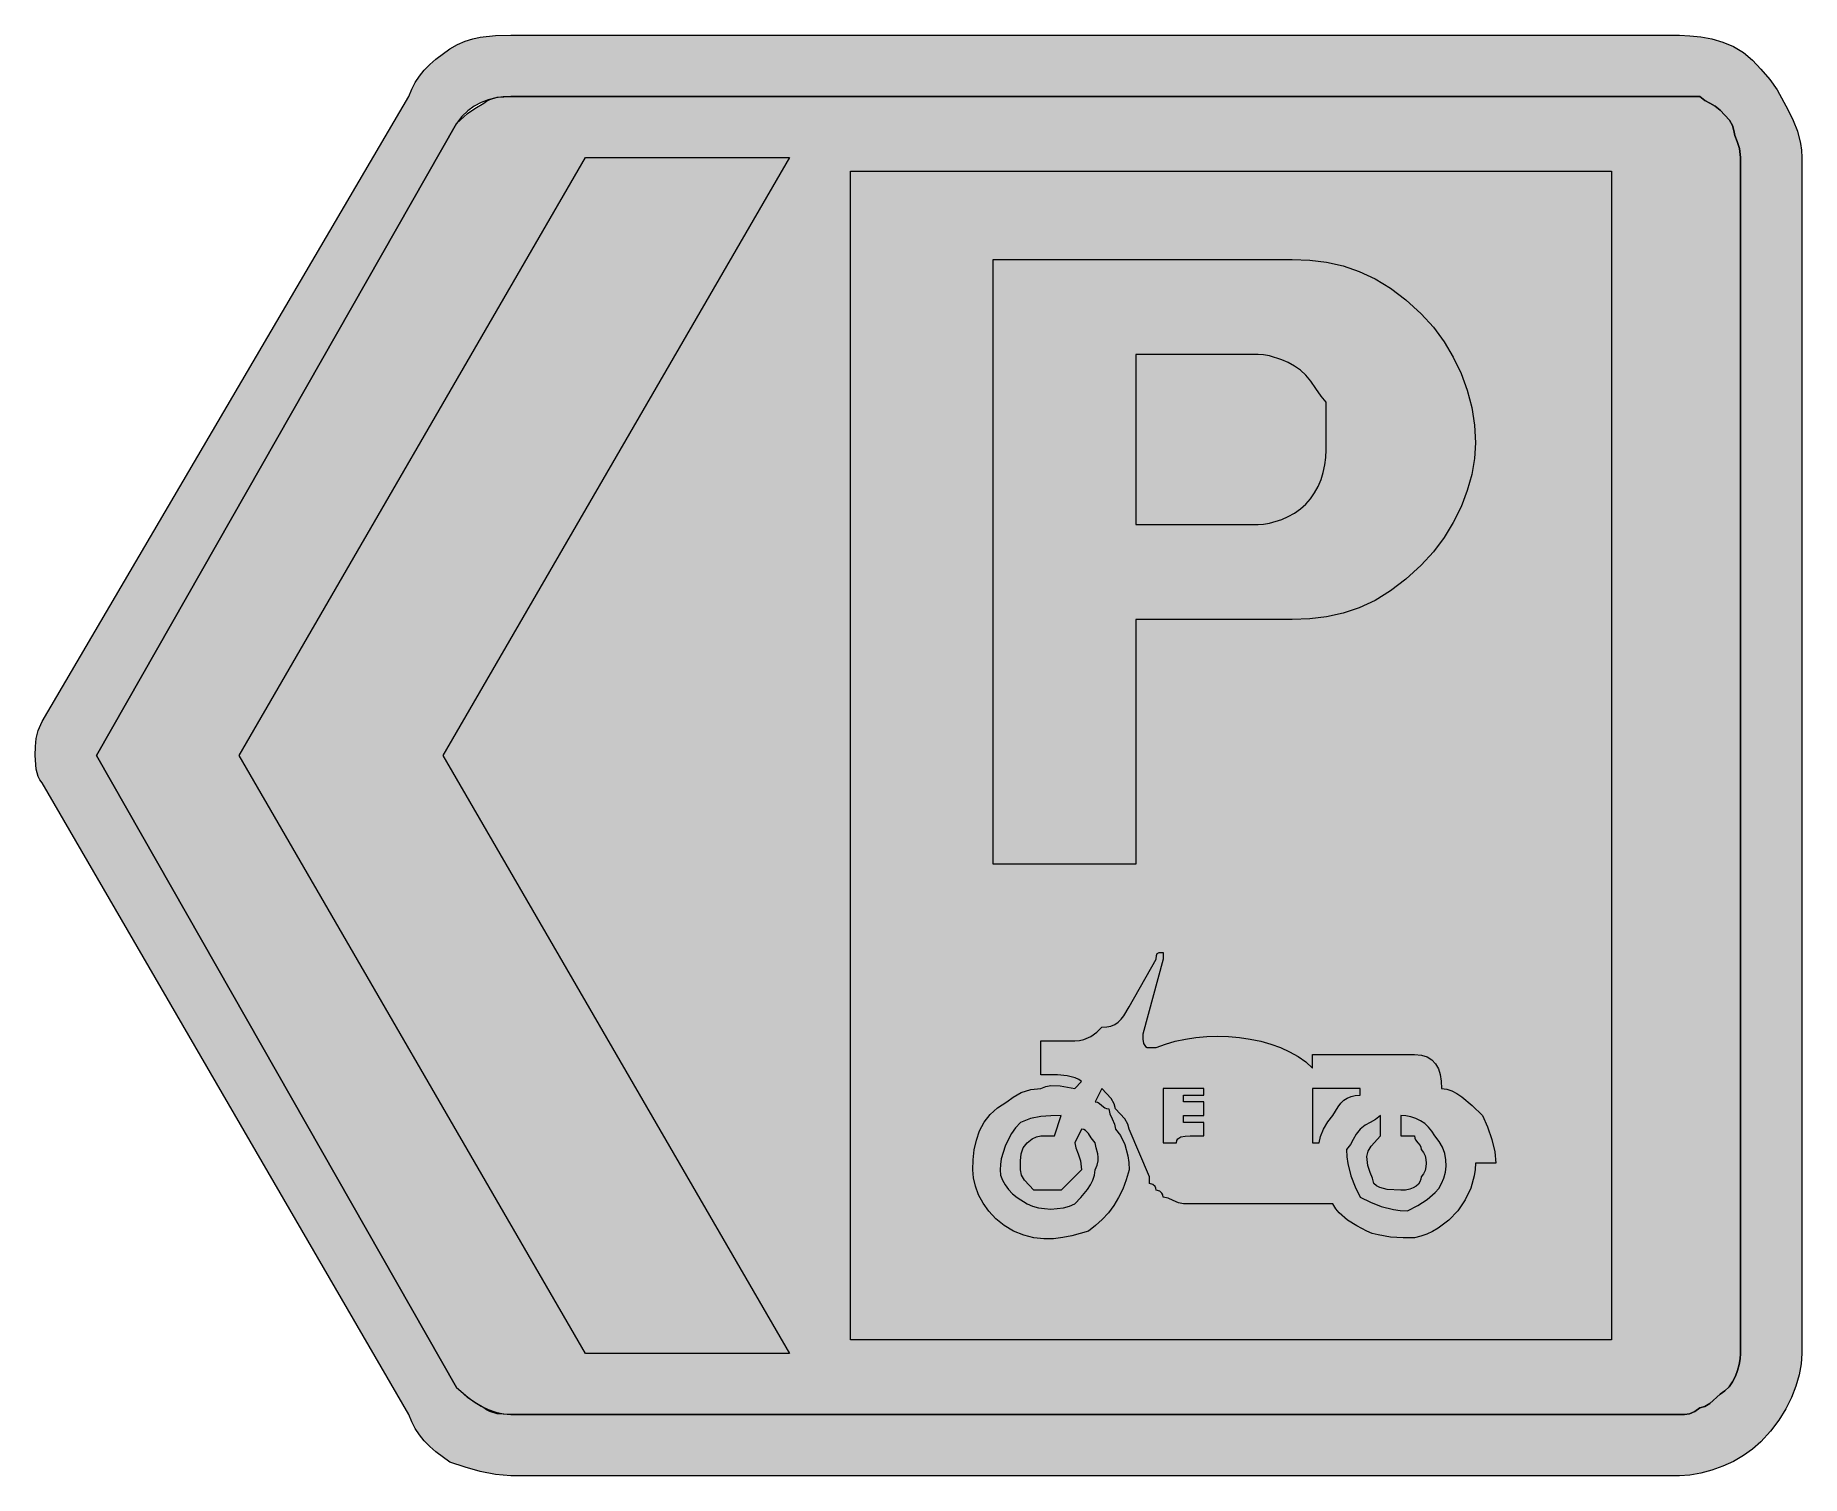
# Model space of a CAD drawing. Header units: metres. Extents: x 127 to 439, y 8 to 263.
import ezdxf

# ---------------------------------------------------------------- set-up
doc = ezdxf.new("R2010")
doc.units = ezdxf.units.M
for name, color, linetype, true_color in [('FILL_BLACK_000000', 7, 'Continuous', 0x000000), ('FILL_BLUE_0000FF', 7, 'Continuous', 0x0000ff), ('FILL_WHITE_FFFFFF', 7, 'Continuous', 0xffffff)]:
    doc.layers.add(name, color=color, linetype=linetype, true_color=true_color)

msp = doc.modelspace()

# ---------------------------------------------------------------- hatches: boundary and pattern name
at = {"layer": 'FILL_BLACK_000000', "true_color": 0x000000}
h = msp.add_hatch(color=7, dxfattribs=at)
h.dxf.hatch_style = 1
h.paths.add_polyline_path([(199.05, 135.36), (260.25, 29.76), (224.25, 29.76), (163.05, 135.36), (224.25, 240.96), (260.25, 240.96), (199.05, 135.36)])
at = {"layer": 'FILL_BLUE_0000FF', "true_color": 0x0000ff}
h = msp.add_hatch(color=7, dxfattribs=at)
h.dxf.hatch_style = 1
h.paths.add_polyline_path([(421.22, 262.3), (423.17, 261.93), (425.1, 261.36), (426.98, 260.57), (428.76, 259.52), (430.39, 258.2), (431.85, 256.56), (433.44, 254.76), (434.7, 252.96), (436.65, 249.36), (437.53, 247.54), (438.3, 245.61), (438.84, 243.45), (439, 242.26), (439.05, 240.96), (439.05, 29.76), (438.94, 27.91), (438.6, 25.97), (438.04, 23.98), (437.25, 21.96), (436.24, 19.94), (435, 17.95), (433.54, 16.01), (431.85, 14.16), (430.39, 12.87), (428.76, 11.7), (426.98, 10.68), (425.1, 9.81), (423.17, 9.11), (421.22, 8.59), (419.3, 8.27), (417.45, 8.16), (211.05, 8.16), (208.35, 8.37), (205.65, 8.91), (202.95, 9.68), (200.25, 10.56), (197.77, 12.38), (196.71, 13.32), (195.75, 14.31), (194.91, 15.35), (194.17, 16.47), (193.56, 17.66), (193.05, 18.96), (128.25, 130.56), (127.85, 131.06), (127.56, 131.65), (127.2, 132.96), (127.05, 135.36), (127.07, 136.97), (127.2, 138.36), (127.56, 139.75), (128.25, 141.36), (193.05, 251.76), (193.56, 253.06), (194.17, 254.25), (194.91, 255.37), (195.75, 256.41), (196.71, 257.4), (197.77, 258.34), (200.25, 260.16), (201.6, 260.95), (202.95, 261.55), (204.3, 261.97), (205.65, 262.26), (208.35, 262.52), (211.05, 262.56), (417.45, 262.56), (419.3, 262.5), (421.22, 262.3)])
h.paths.add_polyline_path([(208.37, 251.52), (207.06, 251.19), (205.8, 250.71), (204.59, 250.06), (203.46, 249.23), (202.4, 248.2), (201.45, 246.96), (137.85, 135.36), (201.45, 23.76), (203.46, 22), (204.59, 21.19), (205.8, 20.46), (207.06, 19.85), (208.37, 19.37), (209.7, 19.07), (211.05, 18.96), (417.45, 18.96), (418.35, 18.98), (419.25, 19.11), (420.15, 19.47), (421.05, 20.16), (421.95, 20.37), (422.85, 20.91), (424.65, 22.56), (425.49, 23.12), (426.22, 23.85), (426.84, 24.73), (427.35, 25.71), (427.74, 26.74), (428.02, 27.79), (428.19, 28.81), (428.25, 29.76), (428.25, 240.96), (428.06, 242.55), (427.65, 243.81), (427.24, 244.84), (427.05, 245.76), (426.84, 246.66), (426.3, 247.56), (424.65, 249.36), (423.75, 250.07), (422.85, 250.56), (421.95, 251.05), (421.05, 251.76), (417.45, 251.76), (211.05, 251.76), (209.7, 251.7), (208.37, 251.52)], flags=16)
h = msp.add_hatch(color=7, dxfattribs=at)
h.dxf.hatch_style = 1
h.paths.add_polyline_path([(405.45, 238.56), (405.45, 32.16), (271.05, 32.16), (271.05, 238.56), (405.45, 238.56)])
at = {"layer": 'FILL_WHITE_FFFFFF', "true_color": 0xffffff}
h = msp.add_hatch(color=7, dxfattribs=at)
h.dxf.hatch_style = 1
h.paths.add_polyline_path([(417.45, 251.76), (421.05, 251.76), (421.95, 251.05), (422.85, 250.56), (423.75, 250.07), (424.65, 249.36), (426.3, 247.56), (426.84, 246.66), (427.05, 245.76), (427.24, 244.84), (427.65, 243.81), (428.06, 242.55), (428.25, 240.96), (428.25, 29.76), (428.19, 28.81), (428.02, 27.79), (427.74, 26.74), (427.35, 25.71), (426.84, 24.73), (426.22, 23.85), (425.49, 23.12), (424.65, 22.56), (422.85, 20.91), (421.95, 20.37), (421.05, 20.16), (420.15, 19.47), (419.25, 19.11), (418.35, 18.98), (417.45, 18.96), (211.05, 18.96), (208.65, 19.11), (207.34, 19.47), (206.75, 19.76), (206.25, 20.16), (204.66, 21.06), (203.4, 21.96), (201.45, 23.76), (137.85, 135.36), (201.45, 246.96), (203.4, 248.76), (204.66, 249.66), (206.25, 250.56), (206.75, 250.96), (207.34, 251.25), (208.65, 251.61), (211.05, 251.76), (417.45, 251.76)])
h = msp.add_hatch(color=7, dxfattribs=at)
h.dxf.hatch_style = 1
h.paths.add_polyline_path([(296.25, 116.16), (296.25, 222.96), (349.05, 222.96), (352.15, 222.84), (355.14, 222.47), (358.06, 221.82), (360.9, 220.86), (363.69, 219.56), (366.43, 217.9), (369.15, 215.84), (371.85, 213.36), (373.99, 211), (375.88, 208.45), (377.52, 205.72), (378.9, 202.86), (379.99, 199.88), (380.79, 196.82), (381.28, 193.71), (381.45, 190.56), (381.28, 187.81), (380.79, 184.99), (379.99, 182.14), (378.9, 179.31), (377.52, 176.53), (375.88, 173.85), (373.99, 171.32), (371.85, 168.96), (369.15, 166.48), (366.43, 164.42), (363.69, 162.76), (360.9, 161.46), (358.06, 160.5), (355.14, 159.85), (352.15, 159.48), (349.05, 159.36), (321.45, 159.36), (321.45, 116.16), (296.25, 116.16)])
h.paths.add_polyline_path([(344, 176.22), (345.04, 176.38), (347.25, 177.06), (348.37, 177.57), (349.46, 178.18), (350.5, 178.92), (351.45, 179.76), (352.29, 180.71), (353.02, 181.77), (353.64, 182.9), (354.15, 184.11), (354.54, 185.37), (354.82, 186.68), (354.99, 188.01), (355.05, 189.36), (355.05, 192.96), (355.05, 197.76), (354.15, 198.85), (353.25, 200.16), (352.35, 201.47), (351.45, 202.56), (350.5, 203.4), (349.46, 204.13), (348.37, 204.75), (347.25, 205.26), (345.04, 205.93), (344, 206.1), (343.05, 206.16), (321.45, 206.16), (321.45, 176.16), (343.05, 176.16), (344, 176.22)], flags=16)
h = msp.add_hatch(color=7, dxfattribs=at)
h.dxf.hatch_style = 1
h.paths.add_polyline_path([(317.64, 73.86), (317.1, 74.76), (315.45, 76.56), (314.25, 74.16), (314.65, 74.11), (314.96, 73.97), (315.45, 73.56), (315.94, 73.15), (316.25, 73.01), (316.65, 72.96), (316.84, 72.06), (317.25, 71.16), (317.66, 70.26), (317.85, 69.36), (318.73, 68.23), (319.5, 66.66), (320.04, 64.63), (320.2, 63.45), (320.25, 62.16), (319.74, 60.42), (319.12, 58.78), (318.39, 57.27), (317.55, 55.86), (316.59, 54.57), (315.52, 53.38), (314.34, 52.32), (313.05, 51.36), (310.14, 50.52), (308.56, 50.2), (306.9, 50.01), (305.19, 49.99), (303.43, 50.18), (301.65, 50.62), (299.85, 51.36), (298.16, 52.37), (296.7, 53.55), (295.46, 54.88), (294.45, 56.31), (293.66, 57.79), (293.1, 59.29), (292.76, 60.76), (292.65, 62.16), (292.71, 63.96), (292.91, 65.72), (293.28, 67.43), (293.85, 69.06), (294.64, 70.57), (295.69, 71.95), (297.01, 73.15), (298.65, 74.16), (299.76, 75.04), (301.2, 75.81), (302.87, 76.35), (304.65, 76.56), (305.55, 76.9), (306.43, 77.07), (308.1, 77.01), (310.65, 76.56), (311.85, 77.76), (311.35, 78.16), (310.74, 78.45), (309.3, 78.81), (307.63, 78.94), (305.85, 78.96), (304.65, 78.96), (304.65, 84.96), (310.65, 84.96), (311.5, 85.01), (312.24, 85.17), (313.5, 85.71), (314.53, 86.48), (315.45, 87.36), (316.3, 87.42), (317.04, 87.58), (317.71, 87.87), (318.3, 88.26), (318.84, 88.77), (319.33, 89.38), (320.25, 90.96), (325.05, 99.36), (325.07, 100.05), (325.2, 100.41), (325.56, 100.54), (326.25, 100.56), (326.25, 99.36), (322.65, 86.16), (322.67, 85.28), (322.8, 84.51), (323.16, 83.97), (323.45, 83.81), (323.85, 83.76), (325.05, 83.76), (326.68, 84.38), (328.4, 84.88), (330.2, 85.28), (332.06, 85.56), (333.97, 85.73), (335.89, 85.78), (337.83, 85.73), (339.75, 85.56), (341.65, 85.28), (343.5, 84.88), (345.28, 84.38), (346.99, 83.76), (348.59, 83.03), (350.09, 82.18), (351.44, 81.23), (352.65, 80.16), (352.65, 82.56), (370.65, 82.56), (371.89, 82.45), (372.92, 82.13), (373.75, 81.61), (374.4, 80.91), (374.88, 80.04), (375.21, 79.02), (375.39, 77.85), (375.45, 76.56), (376.35, 76.45), (377.25, 76.15), (378.15, 75.67), (379.05, 75.06), (380.85, 73.52), (382.65, 71.76), (383.53, 69.77), (384.3, 67.56), (384.84, 65.35), (385.05, 63.36), (381.45, 63.36), (381.39, 62.24), (381.23, 61.12), (380.61, 58.93), (379.61, 56.86), (378.3, 54.96), (376.7, 53.28), (374.87, 51.88), (373.87, 51.31), (372.84, 50.83), (371.76, 50.44), (370.65, 50.16), (368.66, 50.18), (366.45, 50.31), (364.24, 50.67), (363.2, 50.96), (362.25, 51.36), (360.47, 52.28), (358.8, 53.31), (357.36, 54.57), (356.75, 55.31), (356.25, 56.16), (329.85, 56.16), (328.95, 56.35), (328.05, 56.76), (327.15, 57.17), (326.25, 57.36), (326.2, 57.76), (326.06, 58.05), (325.65, 58.41), (325.05, 58.56), (325, 58.96), (324.86, 59.25), (324.45, 59.61), (323.85, 59.76), (323.85, 60.96), (320.25, 69.36), (320.04, 70.26), (319.5, 71.16), (317.85, 72.96), (317.64, 73.86)])
h.paths.add_polyline_path([(328.65, 66.96), (328.7, 67.36), (328.86, 67.65), (329.4, 68.01), (330.17, 68.14), (331.05, 68.16), (333.45, 68.16), (333.45, 70.56), (329.85, 70.56), (329.85, 71.76), (333.45, 71.76), (333.45, 74.16), (329.85, 74.16), (329.85, 75.36), (333.45, 75.36), (333.45, 76.56), (326.25, 76.56), (326.25, 66.96), (328.65, 66.96)], flags=16)
h.paths.add_polyline_path([(353.85, 66.96), (354.06, 68.05), (354.6, 69.36), (355.37, 70.67), (356.25, 71.76), (357.17, 73.33), (357.66, 73.95), (358.2, 74.46), (358.79, 74.85), (359.46, 75.13), (360.2, 75.3), (361.05, 75.36), (361.05, 76.56), (352.65, 76.56), (352.65, 66.96), (353.85, 66.96)], flags=16)
h.paths.add_polyline_path([(362.85, 70.56), (361.95, 70.07), (361.05, 69.36), (360.34, 68.46), (359.85, 67.56), (359.36, 66.66), (358.65, 65.76), (358.7, 64.46), (358.86, 63.27), (359.4, 61.11), (360.17, 59.18), (361.05, 57.36), (362.87, 56.48), (364.8, 55.71), (366.96, 55.17), (368.15, 55.01), (369.45, 54.96), (371.23, 55.88), (372.9, 56.91), (374.34, 58.17), (374.95, 58.91), (375.45, 59.76), (375.84, 60.71), (376.11, 61.75), (376.23, 62.84), (376.2, 63.96), (376, 65.08), (375.62, 66.17), (375.04, 67.21), (374.25, 68.16), (373.75, 69), (373.14, 69.73), (372.46, 70.35), (371.7, 70.86), (370.89, 71.25), (370.03, 71.53), (369.15, 71.7), (368.25, 71.76), (368.25, 68.16), (370.65, 68.16), (370.7, 67.76), (370.84, 67.45), (371.25, 66.96), (371.66, 66.47), (371.8, 66.16), (371.85, 65.76), (372.24, 65.26), (372.52, 64.67), (372.69, 64.03), (372.75, 63.36), (372.69, 62.69), (372.52, 62.05), (372.24, 61.46), (371.85, 60.96), (371.79, 60.51), (371.62, 60.08), (371.34, 59.67), (370.95, 59.31), (370.44, 59), (369.82, 58.77), (369.09, 58.61), (368.25, 58.56), (365.85, 58.71), (364.54, 59.07), (363.95, 59.36), (363.45, 59.76), (363.26, 60.68), (362.85, 61.71), (362.44, 62.97), (362.25, 64.56), (362.46, 65.46), (363, 66.36), (364.65, 68.16), (364.65, 71.76), (363.75, 71.05), (362.85, 70.56)], flags=16)
h.paths.add_polyline_path([(304.65, 71.61), (302.85, 71.25), (301.05, 70.56), (300.21, 69.61), (299.47, 68.57), (298.86, 67.48), (298.35, 66.36), (297.67, 64.15), (297.51, 63.11), (297.45, 62.16), (297.56, 61.26), (297.86, 60.38), (298.34, 59.52), (298.95, 58.71), (299.68, 57.95), (300.49, 57.27), (302.25, 56.16), (303.2, 55.77), (304.24, 55.48), (305.33, 55.32), (306.45, 55.26), (307.57, 55.32), (308.66, 55.48), (309.7, 55.77), (310.65, 56.16), (311.72, 57.27), (312.9, 58.71), (313.43, 59.52), (313.86, 60.38), (314.14, 61.26), (314.25, 62.16), (314.59, 63.01), (314.76, 63.75), (314.78, 64.42), (314.7, 65.01), (314.42, 66.04), (314.25, 66.96), (313.54, 67.84), (313.05, 68.61), (312.56, 69.15), (312.25, 69.31), (311.85, 69.36), (310.65, 66.96), (310.84, 66.04), (311.25, 65.01), (311.66, 63.75), (311.85, 62.16), (308.25, 58.56), (303.45, 58.56), (301.8, 60.36), (301.26, 61.26), (301.05, 62.16), (301.07, 63.75), (301.2, 65.01), (301.56, 66.04), (302.25, 66.96), (303.13, 67.65), (303.9, 68.01), (304.65, 68.16), (307.05, 68.16), (308.25, 71.76), (306.45, 71.74), (304.65, 71.61)], flags=16)

# ---------------------------------------------------------------- linework, layer by layer
at = {"layer": 'FILL_BLACK_000000', "lineweight": 0, "true_color": 0x000000}
msp.add_lwpolyline([(199.05, 135.36), (260.25, 29.76), (224.25, 29.76), (163.05, 135.36), (224.25, 240.96), (260.25, 240.96)], close=True, dxfattribs=at)
at = {"layer": 'FILL_BLUE_0000FF', "lineweight": 0, "true_color": 0x0000ff}
for points in [[(421.22, 262.3), (423.17, 261.93), (425.1, 261.36), (426.98, 260.57), (428.76, 259.52), (430.39, 258.2), (431.85, 256.56), (433.44, 254.76), (434.7, 252.96), (436.65, 249.36), (437.53, 247.54), (438.3, 245.61), (438.84, 243.45), (439, 242.26), (439.05, 240.96), (439.05, 29.76), (438.94, 27.91), (438.6, 25.97), (438.04, 23.98), (437.25, 21.96), (436.24, 19.94), (435, 17.95), (433.54, 16.01), (431.85, 14.16), (430.39, 12.87), (428.76, 11.7), (426.98, 10.68), (425.1, 9.81), (423.17, 9.11), (421.22, 8.59), (419.3, 8.27), (417.45, 8.16), (211.05, 8.16), (208.35, 8.37), (205.65, 8.91), (202.95, 9.68), (200.25, 10.56), (197.77, 12.38), (196.71, 13.32), (195.75, 14.31), (194.91, 15.35), (194.17, 16.47), (193.56, 17.66), (193.05, 18.96), (128.25, 130.56), (127.85, 131.06), (127.56, 131.65), (127.2, 132.96), (127.05, 135.36), (127.07, 136.97), (127.2, 138.36), (127.56, 139.75), (128.25, 141.36), (193.05, 251.76), (193.56, 253.06), (194.17, 254.25), (194.91, 255.37), (195.75, 256.41), (196.71, 257.4), (197.77, 258.34), (200.25, 260.16), (201.6, 260.95), (202.95, 261.55), (204.3, 261.97), (205.65, 262.26), (208.35, 262.52), (211.05, 262.56), (417.45, 262.56), (419.3, 262.5)], [(208.37, 251.52), (207.06, 251.19), (205.8, 250.71), (204.59, 250.06), (203.46, 249.23), (202.4, 248.2), (201.45, 246.96), (137.85, 135.36), (201.45, 23.76), (203.46, 22), (204.59, 21.19), (205.8, 20.46), (207.06, 19.85), (208.37, 19.37), (209.7, 19.07), (211.05, 18.96), (417.45, 18.96), (418.35, 18.98), (419.25, 19.11), (420.15, 19.47), (421.05, 20.16), (421.95, 20.37), (422.85, 20.91), (424.65, 22.56), (425.49, 23.12), (426.22, 23.85), (426.84, 24.73), (427.35, 25.71), (427.74, 26.74), (428.02, 27.79), (428.19, 28.81), (428.25, 29.76), (428.25, 240.96), (428.06, 242.55), (427.65, 243.81), (427.24, 244.84), (427.05, 245.76), (426.84, 246.66), (426.3, 247.56), (424.65, 249.36), (423.75, 250.07), (422.85, 250.56), (421.95, 251.05), (421.05, 251.76), (417.45, 251.76), (211.05, 251.76), (209.7, 251.7)], [(405.45, 238.56), (405.45, 32.16), (271.05, 32.16), (271.05, 238.56)]]:
    msp.add_lwpolyline(points, close=True, dxfattribs=at)
at = {"layer": 'FILL_WHITE_FFFFFF', "lineweight": 0, "true_color": 0xffffff}
for points in [[(417.45, 251.76), (421.05, 251.76), (421.95, 251.05), (422.85, 250.56), (423.75, 250.07), (424.65, 249.36), (426.3, 247.56), (426.84, 246.66), (427.05, 245.76), (427.24, 244.84), (427.65, 243.81), (428.06, 242.55), (428.25, 240.96), (428.25, 29.76), (428.19, 28.81), (428.02, 27.79), (427.74, 26.74), (427.35, 25.71), (426.84, 24.73), (426.22, 23.85), (425.49, 23.12), (424.65, 22.56), (422.85, 20.91), (421.95, 20.37), (421.05, 20.16), (420.15, 19.47), (419.25, 19.11), (418.35, 18.98), (417.45, 18.96), (211.05, 18.96), (208.65, 19.11), (207.34, 19.47), (206.75, 19.76), (206.25, 20.16), (204.66, 21.06), (203.4, 21.96), (201.45, 23.76), (137.85, 135.36), (201.45, 246.96), (203.4, 248.76), (204.66, 249.66), (206.25, 250.56), (206.75, 250.96), (207.34, 251.25), (208.65, 251.61), (211.05, 251.76)], [(317.64, 73.86), (317.1, 74.76), (315.45, 76.56), (314.25, 74.16), (314.65, 74.11), (314.96, 73.97), (315.45, 73.56), (315.94, 73.15), (316.25, 73.01), (316.65, 72.96), (316.84, 72.06), (317.25, 71.16), (317.66, 70.26), (317.85, 69.36), (318.73, 68.23), (319.5, 66.66), (320.04, 64.63), (320.2, 63.45), (320.25, 62.16), (319.74, 60.42), (319.12, 58.78), (318.39, 57.27), (317.55, 55.86), (316.59, 54.57), (315.52, 53.38), (314.34, 52.32), (313.05, 51.36), (310.14, 50.52), (308.56, 50.2), (306.9, 50.01), (305.19, 49.99), (303.43, 50.18), (301.65, 50.62), (299.85, 51.36), (298.16, 52.37), (296.7, 53.55), (295.46, 54.88), (294.45, 56.31), (293.66, 57.79), (293.1, 59.29), (292.76, 60.76), (292.65, 62.16), (292.71, 63.96), (292.91, 65.72), (293.28, 67.43), (293.85, 69.06), (294.64, 70.57), (295.69, 71.95), (297.01, 73.15), (298.65, 74.16), (299.76, 75.04), (301.2, 75.81), (302.87, 76.35), (304.65, 76.56), (305.55, 76.9), (306.43, 77.07), (308.1, 77.01), (310.65, 76.56), (311.85, 77.76), (311.35, 78.16), (310.74, 78.45), (309.3, 78.81), (307.63, 78.94), (305.85, 78.96), (304.65, 78.96), (304.65, 84.96), (310.65, 84.96), (311.5, 85.01), (312.24, 85.17), (313.5, 85.71), (314.53, 86.48), (315.45, 87.36), (316.3, 87.42), (317.04, 87.58), (317.71, 87.87), (318.3, 88.26), (318.84, 88.77), (319.33, 89.38), (320.25, 90.96), (325.05, 99.36), (325.07, 100.05), (325.2, 100.41), (325.56, 100.54), (326.25, 100.56), (326.25, 99.36), (322.65, 86.16), (322.67, 85.28), (322.8, 84.51), (323.16, 83.97), (323.45, 83.81), (323.85, 83.76), (325.05, 83.76), (326.68, 84.38), (328.4, 84.88), (330.2, 85.28), (332.06, 85.56), (333.97, 85.73), (335.89, 85.78), (337.83, 85.73), (339.75, 85.56), (341.65, 85.28), (343.5, 84.88), (345.28, 84.38), (346.99, 83.76), (348.59, 83.03), (350.09, 82.18), (351.44, 81.23), (352.65, 80.16), (352.65, 82.56), (370.65, 82.56), (371.89, 82.45), (372.92, 82.13), (373.75, 81.61), (374.4, 80.91), (374.88, 80.04), (375.21, 79.02), (375.39, 77.85), (375.45, 76.56), (376.35, 76.45), (377.25, 76.15), (378.15, 75.67), (379.05, 75.06), (380.85, 73.52), (382.65, 71.76), (383.53, 69.77), (384.3, 67.56), (384.84, 65.35), (385.05, 63.36), (381.45, 63.36), (381.39, 62.24), (381.23, 61.12), (380.61, 58.93), (379.61, 56.86), (378.3, 54.96), (376.7, 53.28), (374.87, 51.88), (373.87, 51.31), (372.84, 50.83), (371.76, 50.44), (370.65, 50.16), (368.66, 50.18), (366.45, 50.31), (364.24, 50.67), (363.2, 50.96), (362.25, 51.36), (360.47, 52.28), (358.8, 53.31), (357.36, 54.57), (356.75, 55.31), (356.25, 56.16), (329.85, 56.16), (328.95, 56.35), (328.05, 56.76), (327.15, 57.17), (326.25, 57.36), (326.2, 57.76), (326.06, 58.05), (325.65, 58.41), (325.05, 58.56), (325, 58.96), (324.86, 59.25), (324.45, 59.61), (323.85, 59.76), (323.85, 60.96), (320.25, 69.36), (320.04, 70.26), (319.5, 71.16), (317.85, 72.96)], [(328.65, 66.96), (328.7, 67.36), (328.86, 67.65), (329.4, 68.01), (330.17, 68.14), (331.05, 68.16), (333.45, 68.16), (333.45, 70.56), (329.85, 70.56), (329.85, 71.76), (333.45, 71.76), (333.45, 74.16), (329.85, 74.16), (329.85, 75.36), (333.45, 75.36), (333.45, 76.56), (326.25, 76.56), (326.25, 66.96)], [(353.85, 66.96), (354.06, 68.05), (354.6, 69.36), (355.37, 70.67), (356.25, 71.76), (357.17, 73.33), (357.66, 73.95), (358.2, 74.46), (358.79, 74.85), (359.46, 75.13), (360.2, 75.3), (361.05, 75.36), (361.05, 76.56), (352.65, 76.56), (352.65, 66.96)], [(304.65, 71.61), (302.85, 71.25), (301.05, 70.56), (300.21, 69.61), (299.47, 68.57), (298.86, 67.48), (298.35, 66.36), (297.67, 64.15), (297.51, 63.11), (297.45, 62.16), (297.56, 61.26), (297.86, 60.38), (298.34, 59.52), (298.95, 58.71), (299.68, 57.95), (300.49, 57.27), (302.25, 56.16), (303.2, 55.77), (304.24, 55.48), (305.33, 55.32), (306.45, 55.26), (307.57, 55.32), (308.66, 55.48), (309.7, 55.77), (310.65, 56.16), (311.72, 57.27), (312.9, 58.71), (313.43, 59.52), (313.86, 60.38), (314.14, 61.26), (314.25, 62.16), (314.59, 63.01), (314.76, 63.75), (314.78, 64.42), (314.7, 65.01), (314.42, 66.04), (314.25, 66.96), (313.54, 67.84), (313.05, 68.61), (312.56, 69.15), (312.25, 69.31), (311.85, 69.36), (310.65, 66.96), (310.84, 66.04), (311.25, 65.01), (311.66, 63.75), (311.85, 62.16), (308.25, 58.56), (303.45, 58.56), (301.8, 60.36), (301.26, 61.26), (301.05, 62.16), (301.07, 63.75), (301.2, 65.01), (301.56, 66.04), (302.25, 66.96), (303.13, 67.65), (303.9, 68.01), (304.65, 68.16), (307.05, 68.16), (308.25, 71.76), (306.45, 71.74)], [(362.85, 70.56), (361.95, 70.07), (361.05, 69.36), (360.34, 68.46), (359.85, 67.56), (359.36, 66.66), (358.65, 65.76), (358.7, 64.46), (358.86, 63.27), (359.4, 61.11), (360.17, 59.18), (361.05, 57.36), (362.87, 56.48), (364.8, 55.71), (366.96, 55.17), (368.15, 55.01), (369.45, 54.96), (371.23, 55.88), (372.9, 56.91), (374.34, 58.17), (374.95, 58.91), (375.45, 59.76), (375.84, 60.71), (376.11, 61.75), (376.23, 62.84), (376.2, 63.96), (376, 65.08), (375.62, 66.17), (375.04, 67.21), (374.25, 68.16), (373.75, 69), (373.14, 69.73), (372.46, 70.35), (371.7, 70.86), (370.89, 71.25), (370.03, 71.53), (369.15, 71.7), (368.25, 71.76), (368.25, 68.16), (370.65, 68.16), (370.7, 67.76), (370.84, 67.45), (371.25, 66.96), (371.66, 66.47), (371.8, 66.16), (371.85, 65.76), (372.24, 65.26), (372.52, 64.67), (372.69, 64.03), (372.75, 63.36), (372.69, 62.69), (372.52, 62.05), (372.24, 61.46), (371.85, 60.96), (371.79, 60.51), (371.62, 60.08), (371.34, 59.67), (370.95, 59.31), (370.44, 59), (369.82, 58.77), (369.09, 58.61), (368.25, 58.56), (365.85, 58.71), (364.54, 59.07), (363.95, 59.36), (363.45, 59.76), (363.26, 60.68), (362.85, 61.71), (362.44, 62.97), (362.25, 64.56), (362.46, 65.46), (363, 66.36), (364.65, 68.16), (364.65, 71.76), (363.75, 71.05)]]:
    msp.add_lwpolyline(points, close=True, dxfattribs=at)
at = {"layer": 'FILL_WHITE_FFFFFF', "lineweight": 0, "true_color": 0x0000ff}
for points in [[(296.25, 116.16), (296.25, 222.96), (349.05, 222.96), (352.15, 222.84), (355.14, 222.47), (358.06, 221.82), (360.9, 220.86), (363.69, 219.56), (366.43, 217.9), (369.15, 215.84), (371.85, 213.36), (373.99, 211), (375.88, 208.45), (377.52, 205.72), (378.9, 202.86), (379.99, 199.88), (380.79, 196.82), (381.28, 193.71), (381.45, 190.56), (381.28, 187.81), (380.79, 184.99), (379.99, 182.14), (378.9, 179.31), (377.52, 176.53), (375.88, 173.85), (373.99, 171.32), (371.85, 168.96), (369.15, 166.48), (366.43, 164.42), (363.69, 162.76), (360.9, 161.46), (358.06, 160.5), (355.14, 159.85), (352.15, 159.48), (349.05, 159.36), (321.45, 159.36), (321.45, 116.16)], [(344, 176.22), (345.04, 176.38), (347.25, 177.06), (348.37, 177.57), (349.46, 178.18), (350.5, 178.92), (351.45, 179.76), (352.29, 180.71), (353.02, 181.77), (353.64, 182.9), (354.15, 184.11), (354.54, 185.37), (354.82, 186.68), (354.99, 188.01), (355.05, 189.36), (355.05, 192.96), (355.05, 197.76), (354.15, 198.85), (353.25, 200.16), (352.35, 201.47), (351.45, 202.56), (350.5, 203.4), (349.46, 204.13), (348.37, 204.75), (347.25, 205.26), (345.04, 205.93), (344, 206.1), (343.05, 206.16), (321.45, 206.16), (321.45, 176.16), (343.05, 176.16)]]:
    msp.add_lwpolyline(points, close=True, dxfattribs=at)

doc.saveas('drawing.dxf')
